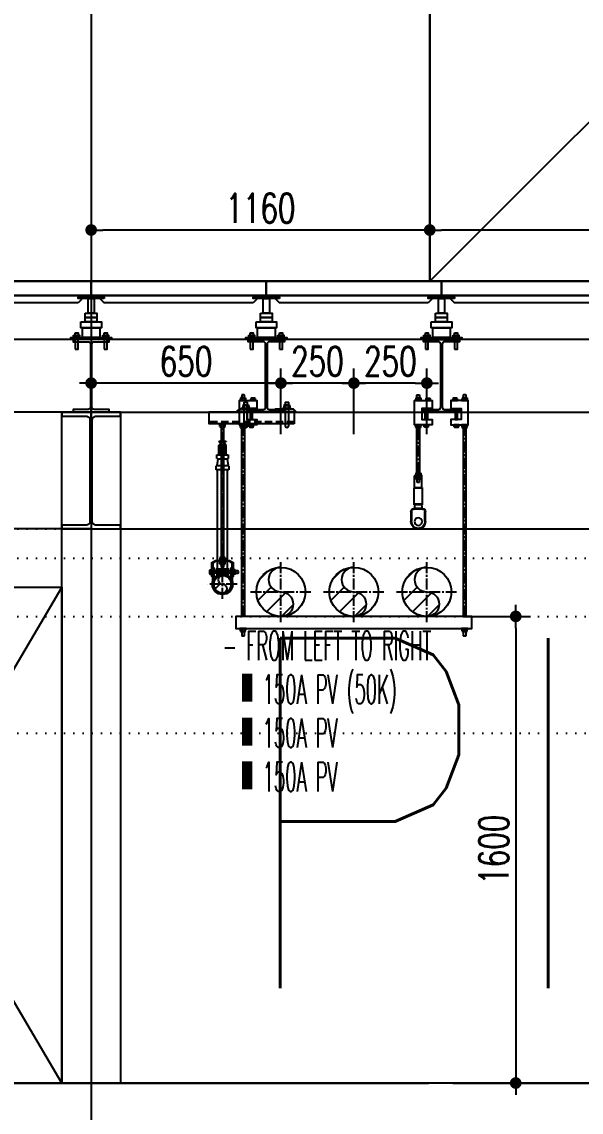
# Model space of a CAD drawing. Header units: millimetres. Extents: x -192235 to 515711, y 45168 to 947868.
# Drawn here: x 144763 to 146679, y 463850 to 467589 of the extents above; entities that cross this region are included whole.
import ezdxf
from ezdxf.enums import TextEntityAlignment as Align

# ---------------------------------------------------------------- set-up
doc = ezdxf.new("R2010")
doc.units = ezdxf.units.MM
doc.header["$LTSCALE"] = 1000
doc.header["$PDMODE"] = 1
for name, pattern in [('CENTER2', [1.125, 0.75, -0.125, 0.125, -0.125]), ('DOT2', [3.175, 0, -3.175]), ('HIDDEN', [0.375, 0.25, -0.125]), ('TPH12-SEC-@20-1$0$CENTERK5', [6.916, 6.667, -0.083, 0.083, -0.083])]:
    doc.linetypes.add(name, pattern=pattern)
for name, color, linetype in [('0-LEVEL LINE', 4, 'DOT2'), ('0-tool', 1, 'Continuous'), ('eq-IT', 140, 'Continuous'), ('FS-EQ', 10, 'Continuous'), ('FS-LINE', 10, 'Continuous'), ('FS-Support-1', 2, 'Continuous'), ('LED-Light-L25', 7, 'Continuous'), ('LIGHTING', 2, 'Continuous'), ('LIGHTING-W', 7, 'Continuous'), ('M-DIM', 1, 'Continuous'), ('M-TXT', 3, 'Continuous'), ('MOVE-IN', 220, 'Continuous'), ('MPPIPE', 100, 'Continuous'), ('SM-SEC-Cm$0$SUPPORT', 2, 'Continuous'), ('SUPPORT', 2, 'Continuous'), ('TPH12-SEC-@20-1$0$H-SIN', 252, 'TPH12-SEC-@20-1$0$CENTERK5'), ('TPH12-SEC-@20-1$0$KABE1', 252, 'Continuous'), ('TPH12-SEC-@20-1$0$STEEL-NEDA', 252, 'Continuous'), ('TPH12-SEC-@20-1$0$STEEL2', 252, 'Continuous'), ('TPH12-SEC-@20-1$0$STEEL3', 252, 'Continuous'), ('TPH12-SEC-@20-1$0$TEXT2', 252, 'Continuous'), ('WY-J-D', 2, 'Continuous'), ('WY-J-U', 2, 'Continuous'), ('YCD-Xfa-Sec-24$0$Raised Floor', 1, 'Continuous')]:
    doc.layers.add(name, color=color, linetype=linetype)
doc.styles.add('aa-txt', font='simplex.shx', dxfattribs={"width": 0.7, "bigfont": 'chineset.shx'})
doc.styles.add('ROMAND', font='romand', dxfattribs={"height": 5})
doc.styles.add('TPH12-SEC-@20-1$0$TEXT', font='romans.shx', dxfattribs={"width": 0.85, "bigfont": 'BIGFONT.shx'})
doc.dimstyles.new('50-DIM', dxfattribs={"dimscale": 50, "dimtxt": 2, "dimasz": 0.8, "dimexe": 1, "dimexo": 1, "dimgap": 0.5, "dimtad": 1, "dimdec": 0, "dimdsep": 46, "dimtxsty": 'aa-txt', "dimblk": 'DOT', "dimcen": 5, "dimclrd": 256, "dimclre": 256, "dimclrt": 256, "dimadec": 0, "dimazin": 0, "dimtfac": 1, "dimtdec": 0, "dimtix": 1, "dimtmove": 2, "dimatfit": 3, "dimldrblk": 'DOT', "dimfxl": 1, "dimtolj": 1, "dimtzin": 0, "dimarcsym": 0})
doc.dimstyles.new('50-DIM-ct', dxfattribs={"dimscale": 50, "dimtxt": 2, "dimasz": 0.8, "dimexe": 1, "dimexo": 1, "dimgap": 0.5, "dimtad": 1, "dimdec": 0, "dimdsep": 46, "dimtxsty": 'aa-txt', "dimblk": 'DOT', "dimcen": 5, "dimclrd": 256, "dimclre": 256, "dimclrt": 256, "dimadec": 0, "dimazin": 0, "dimtfac": 1, "dimtdec": 0, "dimtix": 1, "dimtmove": 2, "dimatfit": 3, "dimldrblk": 'DOT', "dimfxl": 1, "dimtvp": 1, "dimtolj": 1, "dimtzin": 0, "dimarcsym": 0})

# ---------------------------------------------------------------- blocks, each defined once
blk = doc.blocks.new('TPH12-SEC-@20-1')
at = {"layer": 'TPH12-SEC-@20-1$0$H-SIN'}
for p, q in [((145000, 484000), (145000, 447500)), ((83854.8, 466700), (201769.6, 466700)), ((84160.9, 463950), (201769.6, 463950))]:
    blk.add_line(p, q, dxfattribs=at)
at = {"layer": 'TPH12-SEC-@20-1$0$KABE1'}
blk.add_line((190390, 463950), (99610, 463950), dxfattribs=at)
blk.add_lwpolyline([(146800, 466700), (146800, 466500), (143800, 466500), (143800, 466700), (146800, 466700)], dxfattribs=at)
at = {"layer": 'TPH12-SEC-@20-1$0$STEEL-NEDA'}
for points in [[(145062, 466500), (144938, 466500), (144938, 466492), (144989.5, 466492, -0.414214), (144997.5, 466484), (144997.5, 466268, -0.414214), (144989.5, 466260), (144938, 466260), (144938, 466252), (145062, 466252), (145062, 466260), (145010.5, 466260, -0.414214), (145002.5, 466268), (145002.5, 466484, -0.414214), (145010.5, 466492), (145062, 466492)], [(145538, 466500), (145662, 466500), (145662, 466492), (145610.5, 466492, 0.414214), (145602.5, 466484), (145602.5, 466268, 0.414214), (145610.5, 466260), (145662, 466260), (145662, 466252), (145538, 466252), (145538, 466260), (145589.5, 466260, 0.414214), (145597.5, 466268), (145597.5, 466484, 0.414214), (145589.5, 466492), (145538, 466492)], [(146138, 466500), (146262, 466500), (146262, 466492), (146210.5, 466492, 0.414214), (146202.5, 466484), (146202.5, 466268, 0.414214), (146210.5, 466260), (146262, 466260), (146262, 466252), (146138, 466252), (146138, 466260), (146189.5, 466260, 0.414214), (146197.5, 466268), (146197.5, 466484, 0.414214), (146189.5, 466492), (146138, 466492)]]:
    blk.add_lwpolyline(points, format="xyb", close=True, dxfattribs=at)
at = {"layer": 'TPH12-SEC-@20-1$0$STEEL2'}
blk.add_lwpolyline([(145100, 466250), (144900, 466250), (144900, 466237), (144983, 466237, -0.414214), (144996, 466224), (144996, 465876, -0.414214), (144983, 465863), (144900, 465863), (144900, 465850), (145100, 465850), (145100, 465863), (145017, 465863, -0.414214), (145004, 465876), (145004, 466224, -0.414214), (145017, 466237), (145100, 466237)], format="xyb", close=True, dxfattribs=at)
at = {"layer": 'TPH12-SEC-@20-1$0$STEEL3'}
for p, q in [((145000, 466250), (130000, 466250)), ((145000, 466250), (137200, 466250)), ((145000, 466250), (152800, 466250)), ((145000, 466250), (160000, 466250)), ((145000, 465850), (130000, 465850)), ((145000, 465850), (160000, 465850))]:
    blk.add_line(p, q, dxfattribs=at)
blk.add_lwpolyline([(145100, 463950), (144900, 463950), (144900, 466250), (145100, 466250)], close=True, dxfattribs=at)
at = {"layer": 'TPH12-SEC-@20-1$0$TEXT2', "style": 'TPH12-SEC-@20-1$0$TEXT', "width": 0.85}
blk.add_text('2F Return Plenum', height=1200, dxfattribs=at).set_placement((144226.8, 464875), align=Align.MIDDLE_CENTER)
blk = doc.blocks.new('_Dot')
at = {"color": 0, "linetype": 'ByBlock', "lineweight": -2}
blk.add_line((-0.5, 0), (-1, 0), dxfattribs=at)
at = {"color": 0, "linetype": 'ByBlock', "const_width": 0.5}
blk.add_lwpolyline([(-0.25, 0, 1), (0.25, 0, 1)], format="xyb", close=True, dxfattribs=at)
blk = doc.blocks.new('*D58')
at = {"layer": 'DEFPOINTS', "color": 0, "transparency": 16777216}
for p in [(146160, 467100), (149160, 467100), (146160, 466875)]:
    blk.add_point(p, dxfattribs=at)
at = {"layer": 'MOVE-IN', "lineweight": -2, "transparency": 16777216}
for p, q in [((146160, 467050), (146160, 466825)), ((149160, 467050), (149160, 466825)), ((149120, 466875), (146200, 466875))]:
    blk.add_line(p, q, dxfattribs=at)
at = {"layer": 'MOVE-IN', "lineweight": -2, "transparency": 16777216, "xscale": 40, "yscale": 40, "zscale": 40, "rotation": 180}
blk.add_blockref('_Dot', (146160, 466875), dxfattribs=at)
at = {"layer": 'MOVE-IN', "lineweight": -2, "transparency": 16777216, "xscale": 40, "yscale": 40, "zscale": 40}
blk.add_blockref('_Dot', (149160, 466875), dxfattribs=at)
at = {"layer": 'MOVE-IN', "transparency": 16777216, "insert": (147660, 466950), "char_height": 100, "attachment_point": 5, "style": 'aa-txt'}
blk.add_mtext('\\A1;3000', dxfattribs=at)
blk = doc.blocks.new('DOT')
at = {"color": 0}
blk.add_line((-1, 0), (1, 0), dxfattribs=at)
at = {"color": 3, "const_width": 0.5}
blk.add_lwpolyline([(-0.25, 0, 1), (0.25, 0, 1)], format="xyb", close=True, dxfattribs=at)
blk = doc.blocks.new('*D59')
at = {"layer": 'DEFPOINTS', "color": 0, "transparency": 16777216}
for p in [(145000, 467100), (146160, 467100), (145000, 466875)]:
    blk.add_point(p, dxfattribs=at)
at = {"layer": 'MOVE-IN', "lineweight": -2, "transparency": 16777216}
for p, q in [((145000, 467050), (145000, 466825)), ((146160, 467050), (146160, 466825)), ((146120, 466875), (145040, 466875))]:
    blk.add_line(p, q, dxfattribs=at)
at = {"layer": 'MOVE-IN', "lineweight": -2, "transparency": 16777216, "xscale": 40, "yscale": 40, "zscale": 40, "rotation": 180}
blk.add_blockref('_Dot', (145000, 466875), dxfattribs=at)
at = {"layer": 'MOVE-IN', "lineweight": -2, "transparency": 16777216, "xscale": 40, "yscale": 40, "zscale": 40}
blk.add_blockref('_Dot', (146160, 466875), dxfattribs=at)
at = {"layer": 'MOVE-IN', "transparency": 16777216, "insert": (145580, 466950), "char_height": 100, "attachment_point": 5, "style": 'aa-txt'}
blk.add_mtext('\\A1;1160', dxfattribs=at)
blk = doc.blocks.new('SP-H-1')
at = {"layer": 'FS-EQ'}
for p, q in [((-1.25, 5.5), (-1.25, 8.29)), ((-1.24, 8.35), (-0.45, 9.3)), ((-1.02, 6.2), (-1.24, 8.25)), ((-1.21, 9.66), (-1.21, 9.57)), ((-1.21, 9.66), (-1.13, 9.66)), ((-1.21, 9.57), (-1.13, 9.57)), ((-1.13, 9.66), (-1.13, 9.57)), ((-1.13, 9.63), (-1.13, 9.57)), ((-0.99, 9.62), (-0.77, 9.61)), ((-0.99, 9.62), (-0.99, 9.53)), ((-0.99, 9.53), (-0.77, 9.52)), ((-0.9, 8.07), (-0.9, 6.2)), ((-0.83, 9.7), (0.83, 9.7)), ((-0.3, 8.55), (-0.79, 7.9)), ((-0.77, 9.61), (-0.77, 9.52)), ((-0.62, 9.61), (-0.35, 9.61)), ((-0.62, 9.61), (-0.62, 9.52)), ((-0.62, 9.52), (-0.35, 9.52)), ((-0.35, 9.61), (-0.35, 9.52)), ((-0.32, 8.6), (0.32, 8.6)), ((-0.3, 8.55), (0.3, 8.55)), ((-0.25, 8.16), (-0.25, 6.4)), ((-0.14, 9.6), (-0.13, 9.66)), ((-0.14, 9.61), (0.14, 9.61)), ((-0.14, 9.61), (-0.14, 9.52)), ((-0.14, 9.52), (0.14, 9.52)), ((0.14, 9.6), (0.13, 9.66)), ((0.14, 9.61), (0.14, 9.52)), ((0.25, 8.16), (0.25, 6.4)), ((0.3, 8.55), (0.79, 7.9)), ((0.35, 9.61), (0.35, 9.52)), ((0.62, 9.61), (0.35, 9.61)), ((0.62, 9.52), (0.35, 9.52)), ((1.24, 8.35), (0.45, 9.3)), ((0.62, 9.61), (0.62, 9.52)), ((0.99, 9.62), (0.77, 9.61)), ((0.77, 9.61), (0.77, 9.52)), ((0.99, 9.53), (0.77, 9.52)), ((0.9, 8.1), (0.9, 6.2)), ((0.99, 9.62), (0.99, 9.53)), ((1.03, 6.2), (1.24, 8.25)), ((1.13, 9.66), (1.13, 9.57)), ((1.22, 9.66), (1.13, 9.66)), ((1.13, 9.63), (1.13, 9.57)), ((1.22, 9.57), (1.13, 9.57)), ((1.22, 9.66), (1.22, 9.57)), ((1.22, 9.6), (1.22, 9.57)), ((1.25, 5.5), (1.25, 8.29)), ((-1.9, 5.1), (1.9, 5.1)), ((-1.25, 5.5), (1.25, 5.5)), ((-1.02, 6.2), (1.03, 6.2)), ((-0.6, 5.5), (-0.6, 6.4)), ((-0.6, 6.4), (0.6, 6.4)), ((0.6, 5.5), (0.6, 6.4))]:
    blk.add_line(p, q, dxfattribs=at)
for centre, radius, start, end in [((-1.11, 8.29), 0.139, 157.0298, 197.1193), ((-0.93, 8.75), 0.955, 84.0829, 107.6622), ((-0.92, 9.1), 0.592, 87.634, 110.8646), ((-0.74, 9.01), 0.681, 107.7143, 125.0736), ((-0.75, 9.26), 0.433, 91.8537, 123.1257), ((-0.51, 7.64), 0.388, 136.5249, 182.9908), ((-0.83, 9.35), 0.347, 78.6251, 99.8563), ((-0.49, 9.38), 0.315, 104.4487, 153.9759), ((-0.6, 9.46), 0.226, 88.1263, 139.7268), ((-0.46, 9.49), 0.204, 100.0382, 141.9173), ((-0.56, 8.91), 0.784, 84.9677, 92.2638), ((2.27, 9.44), 2.72, 178.7323, 199.1653), ((-0.26, 9.6), 0.0861, 105.0543, 169.5675), ((-0.09, 9.48), 0.262, 131.7568, 170.5499), ((-0.23, 9.53), 0.161, 53.7998, 110.9693), ((-0.21, 9.56), 0.123, 53.4161, 115.819), ((0, 8.12), 0.254, 10.4828, 169.5172), ((-0.03, 8.43), 0.184, 139.0501, 221.9684), ((0.23, 9.53), 0.161, 69.0307, 126.2002), ((0.21, 9.56), 0.123, 64.181, 126.5839), ((0.03, 8.43), 0.184, 318.6569, 40.9499), ((0.09, 9.48), 0.262, 9.4501, 48.2432), ((0.26, 9.6), 0.0861, 10.4325, 74.9457), ((-2.27, 9.44), 2.72, 340.8347, 1.2677), ((0.56, 8.91), 0.784, 87.7362, 95.0323), ((0.46, 9.49), 0.204, 38.0827, 79.9618), ((0.49, 9.38), 0.315, 26.0241, 75.5513), ((0.6, 9.46), 0.226, 40.2732, 91.8737), ((0.83, 9.35), 0.347, 80.1437, 101.3749), ((0.75, 9.26), 0.433, 56.8743, 88.1463), ((0.51, 7.64), 0.388, 357.0092, 43.4751), ((0.93, 8.75), 0.955, 72.3378, 95.9171), ((0.92, 9.1), 0.592, 69.1354, 92.366), ((0.74, 9.01), 0.681, 54.9264, 72.2857), ((1.11, 8.29), 0.139, 342.8807, 22.9702), ((-1.24, 5.27), 0.303, 326.9119, 50.7686), ((1.33, 5.25), 0.371, 138.0713, 204.2482)]:
    blk.add_arc(centre, radius, start, end, dxfattribs=at)
at = {"layer": 'FS-LINE'}
for p, q in [((-1.9, 3.85), (-1.9, 5.1)), ((-1.9, 5.1), (1.9, 5.1)), ((-1.9, 3.85), (-1.65, 3.6)), ((1.9, 3.85), (1.65, 3.6)), ((1.9, 5.1), (1.9, 3.85)), ((-2.2, 1.25), (-1.95, 1.5)), ((-2.2, 0), (-2.2, 1.25)), ((2.2, 0), (-2.2, 0)), ((-1.65, 3.6), (-1.95, 1.5)), ((1.65, 3.6), (1.95, 1.5)), ((2.2, 1.25), (1.95, 1.5)), ((2.2, 1.25), (2.2, 0))]:
    blk.add_line(p, q, dxfattribs=at)
for points in [[(-1.95, 1.5), (1.95, 1.5)], [(1.65, 3.6), (-1.65, 3.6)]]:
    blk.add_lwpolyline(points, dxfattribs=at)
at = {"layer": 'FS-EQ', "style": 'ROMAND'}
blk.add_text('V27', height=0.35, rotation=180, dxfattribs=at).set_placement((0.01, 5.84), align=Align.MIDDLE)
blk = doc.blocks.new('Nut-M10')
for p, q in [((-10.9, 1.5), (-10.9, 0.5)), ((-8.7, 2.8), (-10.6, 2)), ((-10.4, 2), (10.4, 2)), ((-10.4, 0), (10.4, 0)), ((-8.7, 9.2), (-8.7, 2.8)), ((6.5, 10), (-6.5, 10)), ((-4.3, 9.2), (-4.3, 2.8)), ((4.3, 2.8), (4.3, 9.2)), ((8.7, 9.2), (8.7, 2.8)), ((8.7, 2.8), (10.6, 2)), ((10.9, 1.5), (10.9, 0.5))]:
    blk.add_line(p, q)
for centre, radius, start, end in [((-10.4, 1.5), 0.5, 90, 180), ((-10.4, 0.5), 0.5, 180, 270), ((-6.5, 6.7), 3.33, 49.441, 130.559), ((-6.5, 5.3), 3.33, 229.441, 310.559), ((0, -2.1), 12.1, 69.065, 110.935), ((0, 14.1), 12.1, 249.065, 290.935), ((6.5, 6.7), 3.33, 49.441, 130.559), ((6.5, 5.3), 3.33, 229.441, 310.559), ((10.4, 1.5), 0.5, 0, 90), ((10.4, 0.5), 0.5, 270, 0)]:
    blk.add_arc(centre, radius, start, end)
blk = doc.blocks.new('Nut-M8')
for p, q in [((-8.9, 1.2), (-8.9, 0.4)), ((-7.5, 2.2), (-8.7, 1.5)), ((-8.5, 1.6), (8.6, 1.6)), ((-8.5, 0), (8.6, 0)), ((-7.5, 7.3), (-7.5, 2.2)), ((5.6, 8), (-5.6, 8)), ((-3.8, 7.3), (-3.8, 2.2)), ((3.8, 2.2), (3.8, 7.3)), ((7.5, 7.3), (7.5, 2.2)), ((7.5, 2.2), (8.7, 1.5)), ((9, 1.2), (9, 0.4))]:
    blk.add_line(p, q)
for centre, radius, start, end in [((-8.5, 1.2), 0.4, 90, 180), ((-8.5, 0.4), 0.4, 180, 270), ((-5.6, 5), 3.03, 51.7868, 128.2132), ((-5.6, 4.6), 3.03, 231.7868, 308.2132), ((0, -3.2), 11.2, 70.3471, 109.6529), ((0, 12.8), 11.2, 250.3471, 289.6529), ((5.6, 5), 3.03, 51.7868, 128.2132), ((5.6, 4.6), 3.03, 231.7868, 308.2132), ((8.6, 1.2), 0.4, 0, 90), ((8.6, 0.4), 0.4, 270, 0)]:
    blk.add_arc(centre, radius, start, end)
blk = doc.blocks.new('Nut-M12')
for p, q in [((-13, 1.8), (-13, 0.6)), ((-10.4, 3.3), (-12.6, 2.3)), ((-12.4, 2.4), (12.4, 2.4)), ((-12.4, 0), (12.4, 0)), ((-10.4, 11), (-10.4, 3.3)), ((7.8, 12), (-7.8, 12)), ((-5.2, 11), (-5.2, 3.3)), ((5.2, 3.3), (5.2, 11)), ((10.4, 11), (10.4, 3.3)), ((10.4, 3.3), (12.6, 2.3)), ((13, 1.8), (13, 0.6))]:
    blk.add_line(p, q)
for centre, radius, start, end in [((-12.4, 1.8), 0.6, 90, 180), ((-12.4, 0.6), 0.6, 180, 270), ((-7.8, 8), 4.03, 49.8296, 130.1704), ((-7.8, 6.4), 4.03, 229.8296, 310.1704), ((0, -2.7), 14.7, 69.2784, 110.7216), ((0, 17.1), 14.7, 249.2784, 290.7216), ((7.8, 8), 4.03, 49.8296, 130.1704), ((7.8, 6.4), 4.03, 229.8296, 310.1704), ((12.4, 1.8), 0.6, 0, 90), ((12.4, 0.6), 0.6, 270, 0)]:
    blk.add_arc(centre, radius, start, end)
blk = doc.blocks.new('FS-L25-L-150')
at = {"layer": 'FS-LINE'}
h = blk.add_hatch(dxfattribs=at)
h.set_pattern_fill('ANSI31', color=1, scale=15, style=0)
h.set_pattern_definition([(45, (139678.326, 401638.76), (-33.67596, 33.67596), [])])
edge = h.paths.add_edge_path()
edge.add_arc((175450, 465660.2), 30.2, 90, 270)
edge.add_arc((175450, 465645.1), 15.1, 270, 450)
edge.add_arc((175450, 465675.2), 15.1, 90, 270, ccw=False)
at = {"layer": 'FS-LINE', "color": 1, "linetype": 'CENTER2', "ltscale": 0.05}
for p, q in [((175450, 465710.3), (175450, 466150)), ((175450, 465610), (175450, 465710.3)), ((175500.2, 465660.2), (175399.8, 465660.2))]:
    blk.add_line(p, q, dxfattribs=at)
at = {"layer": 'FS-LINE'}
for p, q in [((175433.3, 465711.5), (175433.3, 466053)), ((175466.7, 465711.5), (175466.7, 466053)), ((175433.3, 465695.5), (175430.3, 465689)), ((175466.7, 465695.5), (175469.7, 465689))]:
    blk.add_line(p, q, dxfattribs=at)
blk.add_lwpolyline([(175450, 465690.3, 1), (175450, 465660.2, -1), (175450, 465630, -1)], format="xyb", close=True, dxfattribs=at)
blk.add_lwpolyline([(175428.5, 465695.5), (175471.5, 465695.5), (175471.5, 465711.5), (175428.5, 465711.5)], close=True, dxfattribs=at)
for radius in [35, 30.2]:
    blk.add_circle((175450, 465660.2), radius, dxfattribs=at)
at = {"layer": 'FS-Support-1', "linetype": 'HIDDEN', "ltscale": 0.1}
blk.add_line((175695.5, 466217.7), (175404.5, 466217.7), dxfattribs=at)
at = {"layer": 'FS-Support-1', "linetype": 'CENTER2', "ltscale": 0.05}
blk.add_line((175450, 465752), (175450, 466200.7), dxfattribs=at)
at = {"layer": 'FS-Support-1', "ltscale": 0.1}
blk.add_lwpolyline([(175695.5, 466210.7), (175404.5, 466210.7), (175404.5, 466252), (175695.5, 466252)], close=True, dxfattribs=at)
at = {"layer": 'FS-Support-1'}
for points in [[(175500.8, 466252.2), (175508.5, 466260), (175568.5, 466260), (175568.5, 466262), (175507.7, 466262), (175499.4, 466253.7), (175500.8, 466252.2)], [(175703.5, 466248), (175691.5, 466260), (175631.5, 466260), (175631.5, 466262), (175692.3, 466262), (175704.9, 466249.4), (175703.5, 466248)]]:
    blk.add_lwpolyline(points, dxfattribs=at)
for points in [[(175535.8, 466204.3), (175535.8, 466260), (175523.1, 466260), (175523.1, 466204.3, 1)], [(175676.8, 466204.3), (175676.8, 466260), (175664.1, 466260), (175664.1, 466204.3, 1)]]:
    blk.add_lwpolyline(points, format="xyb", close=True, dxfattribs=at)
blk.add_lwpolyline([(175445.2, 465752), (175454.8, 465752), (175454.8, 466200.7), (175445.2, 466200.7)], close=True, dxfattribs=at)
at = {"layer": 'SUPPORT', "linetype": 'CENTER2', "ltscale": 0.05}
blk.add_line((175419.8, 465702), (175480.2, 465702), dxfattribs=at)
at = {"layer": 'SUPPORT'}
for points in [[(175524.1, 466284), (175523.1, 466283), (175523.1, 466274), (175535.8, 466274), (175535.8, 466283), (175534.8, 466284)], [(175665.1, 466284), (175664.1, 466283), (175664.1, 466274), (175676.8, 466274), (175676.8, 466283), (175675.8, 466284)], [(175472.8, 465739), (175427.2, 465739), (175416.8, 465733), (175416.8, 465687), (175413.8, 465687), (175413.8, 465734.7), (175426.4, 465742), (175473.6, 465742), (175486.2, 465734.7), (175486.2, 465687), (175483.2, 465687), (175483.2, 465733)], [(175453.8, 465719), (175454.8, 465720), (175454.8, 465729), (175445.2, 465729), (175445.2, 465720), (175446.2, 465719)], [(175419.8, 465698.1), (175419.8, 465706), (175480.2, 465706), (175480.2, 465698.1)], [(175504.2, 465705), (175503.2, 465706), (175494.2, 465706), (175494.2, 465698.1), (175503.2, 465698.1), (175504.2, 465699.1)]]:
    blk.add_lwpolyline(points, close=True, dxfattribs=at)
blk.add_lwpolyline([(175483.2, 465660.2, -1), (175416.8, 465660.2), (175416.8, 465717), (175419.8, 465717), (175419.8, 465660.2, 1), (175480.2, 465660.2), (175480.2, 465717), (175483.2, 465717)], format="xyb", close=True, dxfattribs=at)
at = {"layer": 'FS-LINE', "xscale": 10, "yscale": 10, "zscale": 10}
blk.add_blockref('SP-H-1', (175450, 466053), dxfattribs=at)
at = {"layer": 'SUPPORT'}
for name, p in [('Nut-M12', (175529.5, 466262)), ('Nut-M12', (175670.5, 466262)), ('Nut-M10', (175450, 465742))]:
    blk.add_blockref(name, p, dxfattribs=at)
for name, p, rotation in [('Nut-M10', (175450, 466210.7), 180), ('Nut-M10', (175450, 465739), 180), ('Nut-M8', (175413.8, 465702), 90), ('Nut-M8', (175486.2, 465702), 270)]:
    blk.add_blockref(name, p, dxfattribs=dict(at, rotation=rotation))
blk = doc.blocks.new('SP-L25-25')
at = {"layer": 'FS-LINE'}
blk.add_blockref('FS-L25-L-150', (-30000, 0), dxfattribs=at)
blk = doc.blocks.new('HG-S-r')
blk.add_lwpolyline([(0.87, 5), (0.77, 4.9), (0.77, 4), (1.73, 4), (1.73, 4.9), (1.63, 5)], close=True)
blk.add_lwpolyline([(-0.5, 0.3), (0, 0.3), (0, -3.5), (-3.5, -3.5), (-3.5, -5.3), (2.5, -5.3), (2.5, 3), (-3.5, 3), (-3.5, 0.3), (-0.5, 0.3), (-0.5, 0), (-3.5, 0), (-3.5, 0.3)])
at = {"xscale": 0.1, "yscale": 0.1, "zscale": 0.1}
for name, p in [('Nut-M8', (-2.1, 3)), ('Nut-M10', (1.25, 3))]:
    blk.add_blockref(name, p, dxfattribs=at)
at = {"xscale": 0.1, "yscale": 0.1, "zscale": 0.1, "rotation": 180}
for name, p in [('Nut-M8', (-1.55, -5.3)), ('Nut-M10', (1.25, -5.3))]:
    blk.add_blockref(name, p, dxfattribs=at)
blk = doc.blocks.new('*D312')
at = {"layer": 'DEFPOINTS', "color": 0, "transparency": 16777216}
for p in [(146229.5, 465550), (146229.5, 463950), (146454.5, 463950)]:
    blk.add_point(p, dxfattribs=at)
at = {"layer": 'M-DIM', "lineweight": -2, "transparency": 16777216}
for p, q in [((146279.5, 465550), (146504.5, 465550)), ((146454.5, 465510), (146454.5, 463990)), ((146279.5, 463950), (146504.5, 463950))]:
    blk.add_line(p, q, dxfattribs=at)
at = {"layer": 'M-DIM', "lineweight": -2, "transparency": 16777216, "xscale": 40, "yscale": 40, "zscale": 40}
for p, rotation in [((146454.5, 465550), 90), ((146454.5, 463950), 270)]:
    blk.add_blockref('DOT', p, dxfattribs=dict(at, rotation=rotation))
at = {"layer": 'M-DIM', "transparency": 16777216, "insert": (146379.5, 464750), "char_height": 100, "attachment_point": 5, "rotation": 90, "style": 'aa-txt'}
blk.add_mtext('\\A1;1600', dxfattribs=at)
blk = doc.blocks.new('HG-S-l')
blk.add_lwpolyline([(-1.63, 5), (-1.73, 4.9), (-1.73, 4), (-0.77, 4), (-0.77, 4.9), (-0.87, 5)], close=True)
blk.add_lwpolyline([(0.5, 0.3), (0, 0.3), (0, -3.5), (3.5, -3.5), (3.5, -5.3), (-2.5, -5.3), (-2.5, 3), (3.5, 3), (3.5, 0.3), (0.5, 0.3), (0.5, 0), (3.5, 0), (3.5, 0.3)])
at = {"xscale": 0.1, "yscale": 0.1, "zscale": 0.1}
for name, p in [('Nut-M10', (-1.25, 3)), ('Nut-M8', (2.1, 3))]:
    blk.add_blockref(name, p, dxfattribs=at)
at = {"xscale": 0.1, "yscale": 0.1, "zscale": 0.1, "rotation": 180}
for name, p in [('Nut-M10', (-1.25, -5.3)), ('Nut-M8', (1.55, -5.3))]:
    blk.add_blockref(name, p, dxfattribs=at)
blk = doc.blocks.new('*D314')
at = {"layer": 'DEFPOINTS', "color": 0, "transparency": 16777216}
for p in [(145650, 466350), (145650, 466125), (145900, 466125)]:
    blk.add_point(p, dxfattribs=at)
at = {"layer": 'M-DIM', "lineweight": -2, "transparency": 16777216}
for p, q in [((145650, 466175), (145650, 466400)), ((145900, 466175), (145900, 466400)), ((145860, 466350), (145690, 466350))]:
    blk.add_line(p, q, dxfattribs=at)
at = {"layer": 'M-DIM', "lineweight": -2, "transparency": 16777216, "xscale": 40, "yscale": 40, "zscale": 40, "rotation": 180}
blk.add_blockref('DOT', (145650, 466350), dxfattribs=at)
at = {"layer": 'M-DIM', "lineweight": -2, "transparency": 16777216, "xscale": 40, "yscale": 40, "zscale": 40}
blk.add_blockref('DOT', (145900, 466350), dxfattribs=at)
at = {"layer": 'M-DIM', "transparency": 16777216, "insert": (145775, 466425), "char_height": 100, "attachment_point": 5, "style": 'aa-txt'}
blk.add_mtext('\\A1;250', dxfattribs=at)
blk = doc.blocks.new('*D313')
at = {"layer": 'DEFPOINTS', "color": 0, "transparency": 16777216}
for p in [(145000, 466350), (145000, 466125), (145650, 466125)]:
    blk.add_point(p, dxfattribs=at)
at = {"layer": 'M-DIM', "lineweight": -2, "transparency": 16777216}
for p, q in [((145000, 466175), (145000, 466400)), ((145650, 466175), (145650, 466400)), ((145610, 466350), (145040, 466350))]:
    blk.add_line(p, q, dxfattribs=at)
at = {"layer": 'M-DIM', "lineweight": -2, "transparency": 16777216, "xscale": 40, "yscale": 40, "zscale": 40, "rotation": 180}
blk.add_blockref('DOT', (145000, 466350), dxfattribs=at)
at = {"layer": 'M-DIM', "lineweight": -2, "transparency": 16777216, "xscale": 40, "yscale": 40, "zscale": 40}
blk.add_blockref('DOT', (145650, 466350), dxfattribs=at)
at = {"layer": 'M-DIM', "transparency": 16777216, "insert": (145325, 466425), "char_height": 100, "attachment_point": 5, "style": 'aa-txt'}
blk.add_mtext('\\A1;650', dxfattribs=at)
blk = doc.blocks.new('*D315')
at = {"layer": 'DEFPOINTS', "color": 0, "transparency": 16777216}
for p in [(145900, 466350), (145900, 466125), (146150, 466125)]:
    blk.add_point(p, dxfattribs=at)
at = {"layer": 'M-DIM', "lineweight": -2, "transparency": 16777216}
for p, q in [((145900, 466175), (145900, 466400)), ((146150, 466175), (146150, 466400)), ((146110, 466350), (145940, 466350))]:
    blk.add_line(p, q, dxfattribs=at)
at = {"layer": 'M-DIM', "lineweight": -2, "transparency": 16777216, "xscale": 40, "yscale": 40, "zscale": 40, "rotation": 180}
blk.add_blockref('DOT', (145900, 466350), dxfattribs=at)
at = {"layer": 'M-DIM', "lineweight": -2, "transparency": 16777216, "xscale": 40, "yscale": 40, "zscale": 40}
blk.add_blockref('DOT', (146150, 466350), dxfattribs=at)
at = {"layer": 'M-DIM', "transparency": 16777216, "insert": (146025, 466425), "char_height": 100, "attachment_point": 5, "style": 'aa-txt'}
blk.add_mtext('\\A1;250', dxfattribs=at)
blk = doc.blocks.new('YCD-Xfa-Sec-24')
at = {"layer": 'YCD-Xfa-Sec-24$0$Raised Floor'}
for points in [[(563800, 396700), (563200, 396700), (563200, 396650), (563800, 396650)], [(564400, 396700), (563800, 396700), (563800, 396650), (564400, 396650)], [(564400, 396700), (563800, 396700), (563800, 396650), (564400, 396650)], [(565000, 396700), (564400, 396700), (564400, 396650), (565000, 396650)], [(565600, 396700), (565000, 396700), (565000, 396650), (565600, 396650)], [(563245, 396625), (563755, 396625), (563780, 396650), (563220, 396650)], [(563755, 396650), (563845, 396650), (563845, 396645), (563755, 396645)], [(563755, 396640), (563845, 396640), (563845, 396645), (563755, 396645)], [(563810.5, 396640), (563789.5, 396640), (563789.5, 396590), (563810.5, 396590)], [(563845, 396625), (564355, 396625), (564380, 396650), (563820, 396650)], [(563845, 396625), (564355, 396625), (564380, 396650), (563820, 396650)], [(564355, 396650), (564445, 396650), (564445, 396645), (564355, 396645)], [(564355, 396650), (564445, 396650), (564445, 396645), (564355, 396645)], [(564355, 396640), (564445, 396640), (564445, 396645), (564355, 396645)], [(564355, 396640), (564445, 396640), (564445, 396645), (564355, 396645)], [(564410.5, 396640), (564389.5, 396640), (564389.5, 396590), (564410.5, 396590)], [(564410.5, 396640), (564389.5, 396640), (564389.5, 396590), (564410.5, 396590)], [(564445, 396625), (564955, 396625), (564980, 396650), (564420, 396650)], [(564955, 396650), (565045, 396650), (565045, 396645), (564955, 396645)], [(564955, 396640), (565045, 396640), (565045, 396645), (564955, 396645)], [(565010.5, 396640), (564989.5, 396640), (564989.5, 396590), (565010.5, 396590)], [(565045, 396625), (565555, 396625), (565580, 396650), (565020, 396650)], [(563835, 396560), (563765, 396560), (563765, 396540), (563835, 396540)], [(563820, 396590), (563780, 396590), (563780, 396575), (563820, 396575)], [(563820, 396575), (563780, 396575), (563780, 396560), (563820, 396560)], [(564435, 396560), (564365, 396560), (564365, 396540), (564435, 396540)], [(564435, 396560), (564365, 396560), (564365, 396540), (564435, 396540)], [(564420, 396590), (564380, 396590), (564380, 396575), (564420, 396575)], [(564420, 396590), (564380, 396590), (564380, 396575), (564420, 396575)], [(564420, 396575), (564380, 396575), (564380, 396560), (564420, 396560)], [(564420, 396575), (564380, 396575), (564380, 396560), (564420, 396560)], [(565035, 396560), (564965, 396560), (564965, 396540), (565035, 396540)], [(565020, 396590), (564980, 396590), (564980, 396575), (565020, 396575)], [(565020, 396575), (564980, 396575), (564980, 396560), (565020, 396560)], [(563755, 396522), (563745, 396522), (563745, 396507), (563755, 396507)], [(563830, 396540), (563770, 396540), (563770, 396507), (563830, 396507)], [(563855, 396522), (563845, 396522), (563845, 396507), (563855, 396507)], [(564355, 396522), (564345, 396522), (564345, 396507), (564355, 396507)], [(564355, 396522), (564345, 396522), (564345, 396507), (564355, 396507)], [(564430, 396540), (564370, 396540), (564370, 396507), (564430, 396507)], [(564430, 396540), (564370, 396540), (564370, 396507), (564430, 396507)], [(564455, 396522), (564445, 396522), (564445, 396507), (564455, 396507)], [(564455, 396522), (564445, 396522), (564445, 396507), (564455, 396507)], [(564955, 396522), (564945, 396522), (564945, 396507), (564955, 396507)], [(565030, 396540), (564970, 396540), (564970, 396507), (565030, 396507)], [(565055, 396522), (565045, 396522), (565045, 396507), (565055, 396507)], [(563730, 396500), (563870, 396500), (563870, 396507), (563730, 396507)], [(563760, 396515), (563740, 396515), (563740, 396507), (563760, 396507)], [(563755, 396467), (563745, 396467), (563745, 396500), (563755, 396500)], [(563860, 396515), (563840, 396515), (563840, 396507), (563860, 396507)], [(563855, 396467), (563845, 396467), (563845, 396500), (563855, 396500)], [(564330, 396500), (564470, 396500), (564470, 396507), (564330, 396507)], [(564330, 396500), (564470, 396500), (564470, 396507), (564330, 396507)], [(564360, 396515), (564340, 396515), (564340, 396507), (564360, 396507)], [(564360, 396515), (564340, 396515), (564340, 396507), (564360, 396507)], [(564355, 396467), (564345, 396467), (564345, 396500), (564355, 396500)], [(564355, 396467), (564345, 396467), (564345, 396500), (564355, 396500)], [(564460, 396515), (564440, 396515), (564440, 396507), (564460, 396507)], [(564460, 396515), (564440, 396515), (564440, 396507), (564460, 396507)], [(564455, 396467), (564445, 396467), (564445, 396500), (564455, 396500)], [(564455, 396467), (564445, 396467), (564445, 396500), (564455, 396500)], [(564930, 396500), (565070, 396500), (565070, 396507), (564930, 396507)], [(564960, 396515), (564940, 396515), (564940, 396507), (564960, 396507)], [(564955, 396467), (564945, 396467), (564945, 396500), (564955, 396500)], [(565060, 396515), (565040, 396515), (565040, 396507), (565060, 396507)], [(565055, 396467), (565045, 396467), (565045, 396500), (565055, 396500)]]:
    blk.add_lwpolyline(points, close=True, dxfattribs=at)
blk = doc.blocks.new('WY-J-U')
at = {"layer": 'WY-J-U'}
for p, q in [((-12.5, 42), (12.5, 42)), ((-12.5, 4.5), (-12.5, 42)), ((-12.5, 40.5), (12.5, 40.5)), ((12.5, 4.5), (12.5, 42)), ((-12.5, 4.5), (-10.5, 4.5)), ((-12.5, 1.5), (12.5, 1.5)), ((-12.5, 0), (-12.5, 1.5)), ((-12.5, 0), (12.5, 0)), ((-10.5, 1.5), (-10.5, 4.5)), ((10.5, 1.5), (10.5, 4.5)), ((10.5, 4.5), (12.5, 4.5)), ((12.5, 0), (12.5, 1.5))]:
    blk.add_line(p, q, dxfattribs=at)
blk = doc.blocks.new('LED-38W-W')
blk.add_circle((0, -45), 13)
at = {"layer": 'LIGHTING-W'}
for p, q in [((-15, 0), (15, 0)), ((-25, -45), (-25, -10)), ((-23, -45), (-23, -10)), ((-15, -2), (15, -2)), ((23, -10), (23, -45)), ((25, -10), (25, -45))]:
    blk.add_line(p, q, dxfattribs=at)
for centre, radius, start, end in [((-15, -10), 10, 90, 180), ((15, -10), 10, 0, 90), ((-15, -10), 8, 90, 180), ((15, -10), 8, 0, 90), ((0, -45), 25, 180, 0), ((0, -45), 23, 180, 0)]:
    blk.add_arc(centre, radius, start, end, dxfattribs=at)
blk = doc.blocks.new('Wireway-27x60')
at = {"layer": 'LIGHTING'}
for p, q in [((-13.5, 57.5), (-13.5, -2.5)), ((-10.5, 57.5), (-13.5, 57.5)), ((-13.5, 55), (13.5, 55)), ((-10.5, 56.5), (-12.5, 56.5)), ((-12.5, 56.5), (-12.5, 55)), ((-10.5, 57.5), (-10.5, 56.5)), ((13.5, 57.5), (10.5, 57.5)), ((10.5, 56.5), (10.5, 57.5)), ((12.5, 56.5), (10.5, 56.5)), ((12.5, 55), (12.5, 56.5)), ((13.5, -2.5), (13.5, 57.5)), ((-13.5, 0), (13.5, 0)), ((-12.5, 0), (-12.5, -1.5)), ((12.5, -1.5), (12.5, 0)), ((-13.5, -2.5), (-10.5, -2.5)), ((-12.5, -1.5), (-10.5, -1.5)), ((-10.5, -1.5), (-10.5, -2.5)), ((10.5, -1.5), (12.5, -1.5)), ((10.5, -2.5), (10.5, -1.5)), ((10.5, -2.5), (13.5, -2.5))]:
    blk.add_line(p, q, dxfattribs=at)
blk = doc.blocks.new('WY-J-D')
at = {"layer": 'WY-J-D'}
for p, q in [((12.5, 0), (-12.5, 0)), ((-12.5, 0), (-12.5, -1.5)), ((12.5, -1.5), (-12.5, -1.5)), ((-12.5, -4.5), (-12.5, -15)), ((-10.5, -4.5), (-12.5, -4.5)), ((12.5, -13.5), (-12.5, -13.5)), ((12.5, -15), (-12.5, -15)), ((-10.5, -1.5), (-10.5, -4.5)), ((10.5, -1.5), (10.5, -4.5)), ((12.5, -4.5), (10.5, -4.5)), ((12.5, 0), (12.5, -1.5)), ((12.5, -4.5), (12.5, -15))]:
    blk.add_line(p, q, dxfattribs=at)
blk = doc.blocks.new('LED-Light-L25')
at = {"layer": 'SM-SEC-Cm$0$SUPPORT'}
blk.add_lwpolyline([(139074.7375, 466042), (139084.2625, 466042), (139084.2625, 466197), (139074.7375, 466197)], close=True, dxfattribs=at)
at = {"layer": 'SUPPORT', "linetype": 'CENTER2', "ltscale": 0.05}
blk.add_line((139079.5, 466042), (139079.5, 466197), dxfattribs=at)
at = {"layer": 'SUPPORT'}
for points in [[(139048.53025, 466252), (139047.53025, 466251), (139047.53025, 466225), (139055.46975, 466225), (139055.46975, 466251), (139054.46975, 466252)], [(139075.7375, 466010.5), (139074.7375, 466011.5), (139074.7375, 466020.5), (139084.2625, 466020.5), (139084.2625, 466011.5), (139083.2625, 466010.5)]]:
    blk.add_lwpolyline(points, close=True, dxfattribs=at)
for name, p in [('WY-J-U', (139079.5, 465990)), ('Wireway-27x60', (139079.5, 465935)), ('LED-38W-W', (139079.5, 465920)), ('WY-J-D', (139079.5, 465935))]:
    blk.add_blockref(name, p)
at = {"layer": 'SUPPORT', "xscale": 10, "yscale": 10, "zscale": 10}
blk.add_blockref('HG-S-r', (139067, 466260), dxfattribs=at)
at = {"layer": 'SUPPORT'}
blk.add_blockref('Nut-M10', (139079.5, 466032), dxfattribs=at)
at = {"layer": 'SUPPORT', "rotation": 180}
blk.add_blockref('Nut-M10', (139079.5, 466030.5), dxfattribs=at)
blk = doc.blocks.new('Lighting-L25-25')
at = {"layer": 'LED-Light-L25', "xscale": -1}
blk.add_blockref('LED-Light-L25', (285200, 0), dxfattribs=at)

msp = doc.modelspace()

# ---------------------------------------------------------------- block references
msp.add_blockref('TPH12-SEC-@20-1', (0, 0))

# ---------------------------------------------------------------- next in the draw order: hatches: boundary and pattern name
at = {"layer": 'MPPIPE'}
h = msp.add_hatch(dxfattribs=at)
h.set_pattern_fill('ANSI31', color=1, scale=15, style=0)
h.set_pattern_definition([(45, (107316.25, 401553.395), (-33.67596, 33.67596), [])])
edge = h.paths.add_edge_path()
edge.add_arc((145650, 465634.1375), 84.1375, 90, 270)
edge.add_arc((145650, 465592.06875), 42.06875, 270, 450)
edge.add_arc((145650, 465676.20625), 42.06875, 90, 270, ccw=False)
h = msp.add_hatch(dxfattribs=at)
h.set_pattern_fill('ANSI31', color=1, scale=15, style=0)
h.set_pattern_definition([(45, (107566.25, 401553.395), (-33.67596, 33.67596), [])])
edge = h.paths.add_edge_path()
edge.add_arc((145900, 465634.1375), 84.1375, 90, 270)
edge.add_arc((145900, 465592.06875), 42.06875, 270, 450)
edge.add_arc((145900, 465676.20625), 42.06875, 90, 270, ccw=False)
h = msp.add_hatch(dxfattribs=at)
h.set_pattern_fill('ANSI31', color=1, scale=15, style=0)
h.set_pattern_definition([(45, (107816.25, 401553.395), (-33.67596, 33.67596), [])])
edge = h.paths.add_edge_path()
edge.add_arc((146150, 465634.1375), 84.1375, 90, 270)
edge.add_arc((146150, 465592.06875), 42.06875, 270, 450)
edge.add_arc((146150, 465676.20625), 42.06875, 90, 270, ccw=False)

# ---------------------------------------------------------------- next in the draw order: linework, layer by layer
at = {"layer": '0-LEVEL LINE', "ltscale": 0.01}
for p, q in [((100000, 465850), (190000, 465850)), ((100000, 465750), (190000, 465750)), ((100000, 465550), (190000, 465550)), ((100000, 465150), (190000, 465150))]:
    msp.add_line(p, q, dxfattribs=at)
at = {"layer": '0-tool'}
msp.add_lwpolyline([(143043, 469500), (146160, 469500), (146160, 466700), (143043, 466700)], close=True, dxfattribs=at)
at = {"layer": 'eq-IT'}
msp.add_lwpolyline([(144900, 465650), (143900, 463950), (144900, 463950), (143900, 465650), (144900, 465650), (144900, 463950), (143900, 463950), (143900, 465650)], dxfattribs=at)
at = {"layer": 'MOVE-IN'}
msp.add_lwpolyline([(149160, 469700), (146160, 466700), (149160, 466700), (146160, 469700), (149160, 469700), (149160, 466700), (146160, 466700), (146160, 469700)], dxfattribs=at)
at = {"layer": 'MPPIPE', "color": 1, "linetype": 'CENTER2', "ltscale": 0.05}
for p, q in [((145650, 465530), (145650, 465738.275)), ((145900, 465530), (145900, 465738.275)), ((146150, 465530), (146150, 465738.275)), ((145545.8625, 465634.1375), (145754.1375, 465634.1375)), ((145795.8625, 465634.1375), (146004.1375, 465634.1375)), ((146045.8625, 465634.1375), (146254.1375, 465634.1375))]:
    msp.add_line(p, q, dxfattribs=at)
at = {"layer": 'MPPIPE'}
for points in [[(145650, 465550, -1), (145650, 465718.275, 1), (145650, 465634.1375, -1)], [(145900, 465550, -1), (145900, 465718.275, 1), (145900, 465634.1375, -1)], [(146150, 465550, -1), (146150, 465718.275, 1), (146150, 465634.1375, -1)]]:
    msp.add_lwpolyline(points, format="xyb", close=True, dxfattribs=at)
for centre in [(145650, 465634.1375), (145900, 465634.1375), (146150, 465634.1375)]:
    msp.add_circle(centre, 84.1375, dxfattribs=at)
at = {"layer": 'SM-SEC-Cm$0$SUPPORT'}
for points in [[(145525.2625, 465550), (145515.7375, 465550), (145515.7375, 466197), (145525.2625, 466197)], [(146274.7375, 465550), (146284.2625, 465550), (146284.2625, 466197), (146274.7375, 466197)]]:
    msp.add_lwpolyline(points, close=True, dxfattribs=at)
at = {"layer": 'SUPPORT', "linetype": 'CENTER2', "ltscale": 0.05}
for p, q in [((145520.5, 465550), (145520.5, 466197)), ((146279.5, 465550), (146279.5, 466197))]:
    msp.add_line(p, q, dxfattribs=at)
at = {"layer": 'SUPPORT'}
for points in [[(145545.53025, 466252), (145544.53025, 466251), (145544.53025, 466225), (145552.46975, 466225), (145552.46975, 466251), (145551.46975, 466252)], [(146248.53025, 466252), (146247.53025, 466251), (146247.53025, 466225), (146255.46975, 466225), (146255.46975, 466251), (146254.46975, 466252)], [(146304.5, 465550), (145495.5, 465550), (145495.5, 465508.725), (146304.5, 465508.725)], [(145524.2625, 465483.725), (145525.2625, 465484.725), (145525.2625, 465498.725), (145515.7375, 465498.725), (145515.7375, 465484.725), (145516.7375, 465483.725)], [(146283.2625, 465483.725), (146284.2625, 465484.725), (146284.2625, 465498.725), (146274.7375, 465498.725), (146274.7375, 465484.725), (146275.7375, 465483.725)]]:
    msp.add_lwpolyline(points, close=True, dxfattribs=at)

# ---------------------------------------------------------------- next in the draw order: block references
at = {"xscale": -1}
msp.add_blockref('YCD-Xfa-Sec-24', (710000, 70000), dxfattribs=at)
at = {"layer": 'FS-LINE'}
msp.add_blockref('SP-L25-25', (0, 0), dxfattribs=at)
at = {"layer": 'LED-Light-L25'}
msp.add_blockref('Lighting-L25-25', (0, 0), dxfattribs=at)
at = {"layer": 'SUPPORT', "xscale": 10, "yscale": 10, "zscale": 10}
for name, p in [('HG-S-l', (145533, 466260)), ('HG-S-r', (146267, 466260))]:
    msp.add_blockref(name, p, dxfattribs=at)
at = {"layer": 'SUPPORT', "rotation": 180}
for p in [(145520.5, 465508.725), (146279.5, 465508.725)]:
    msp.add_blockref('Nut-M10', p, dxfattribs=at)

# ---------------------------------------------------------------- next in the draw order: texts
at = {"layer": 'M-TXT', "style": 'aa-txt', "width": 0.45}
for s, p in [('- FROM LEFT TO RIGHT', (145450, 465450)), ('  ■ 150A PV (50K)', (145450, 465300)), ('  ■ 150A PV', (145450, 465150)), ('  ■ 150A PV', (145450, 465000))]:
    msp.add_text(s, height=100, dxfattribs=at).set_placement(p, align=Align.MIDDLE_LEFT)

# ---------------------------------------------------------------- next in the draw order: dimensions: what is measured, and where the dimension line sits
at = {"layer": 'M-DIM'}
for base, p1, p2, picture, middle in [((145000, 466350), (145650, 466125), (145000, 466125), '*D313', (145325, 466425)), ((145650, 466350), (145900, 466125), (145650, 466125), '*D314', (145775, 466425)), ((145900, 466350), (146150, 466125), (145900, 466125), '*D315', (146025, 466425))]:
    dim = msp.add_linear_dim(base=base, p1=p1, p2=p2, dimstyle='50-DIM', dxfattribs=at)
    dim.commit()
    dim.dimension.update_dxf_attribs({"geometry": picture, "text_midpoint": middle})
dim = msp.add_linear_dim(base=(146454.5, 463950), p1=(146229.5, 465550), p2=(146229.5, 463950), angle=90, dimstyle='50-DIM', dxfattribs=at)
dim.commit()
dim.dimension.update_dxf_attribs({"geometry": '*D312', "text_midpoint": (146379.5, 464750)})
at = {"layer": 'MOVE-IN'}
for base, p1, p2, picture, middle in [((145000, 466875), (146160, 467100), (145000, 467100), '*D59', (145580, 466950)), ((146160, 466875), (149160, 467100), (146160, 467100), '*D58', (147660, 466950))]:
    dim = msp.add_linear_dim(base=base, p1=p1, p2=p2, dimstyle='50-DIM-ct', dxfattribs=at)
    dim.commit()
    dim.dimension.update_dxf_attribs({"geometry": picture, "text_midpoint": middle})

doc.saveas('drawing.dxf')
